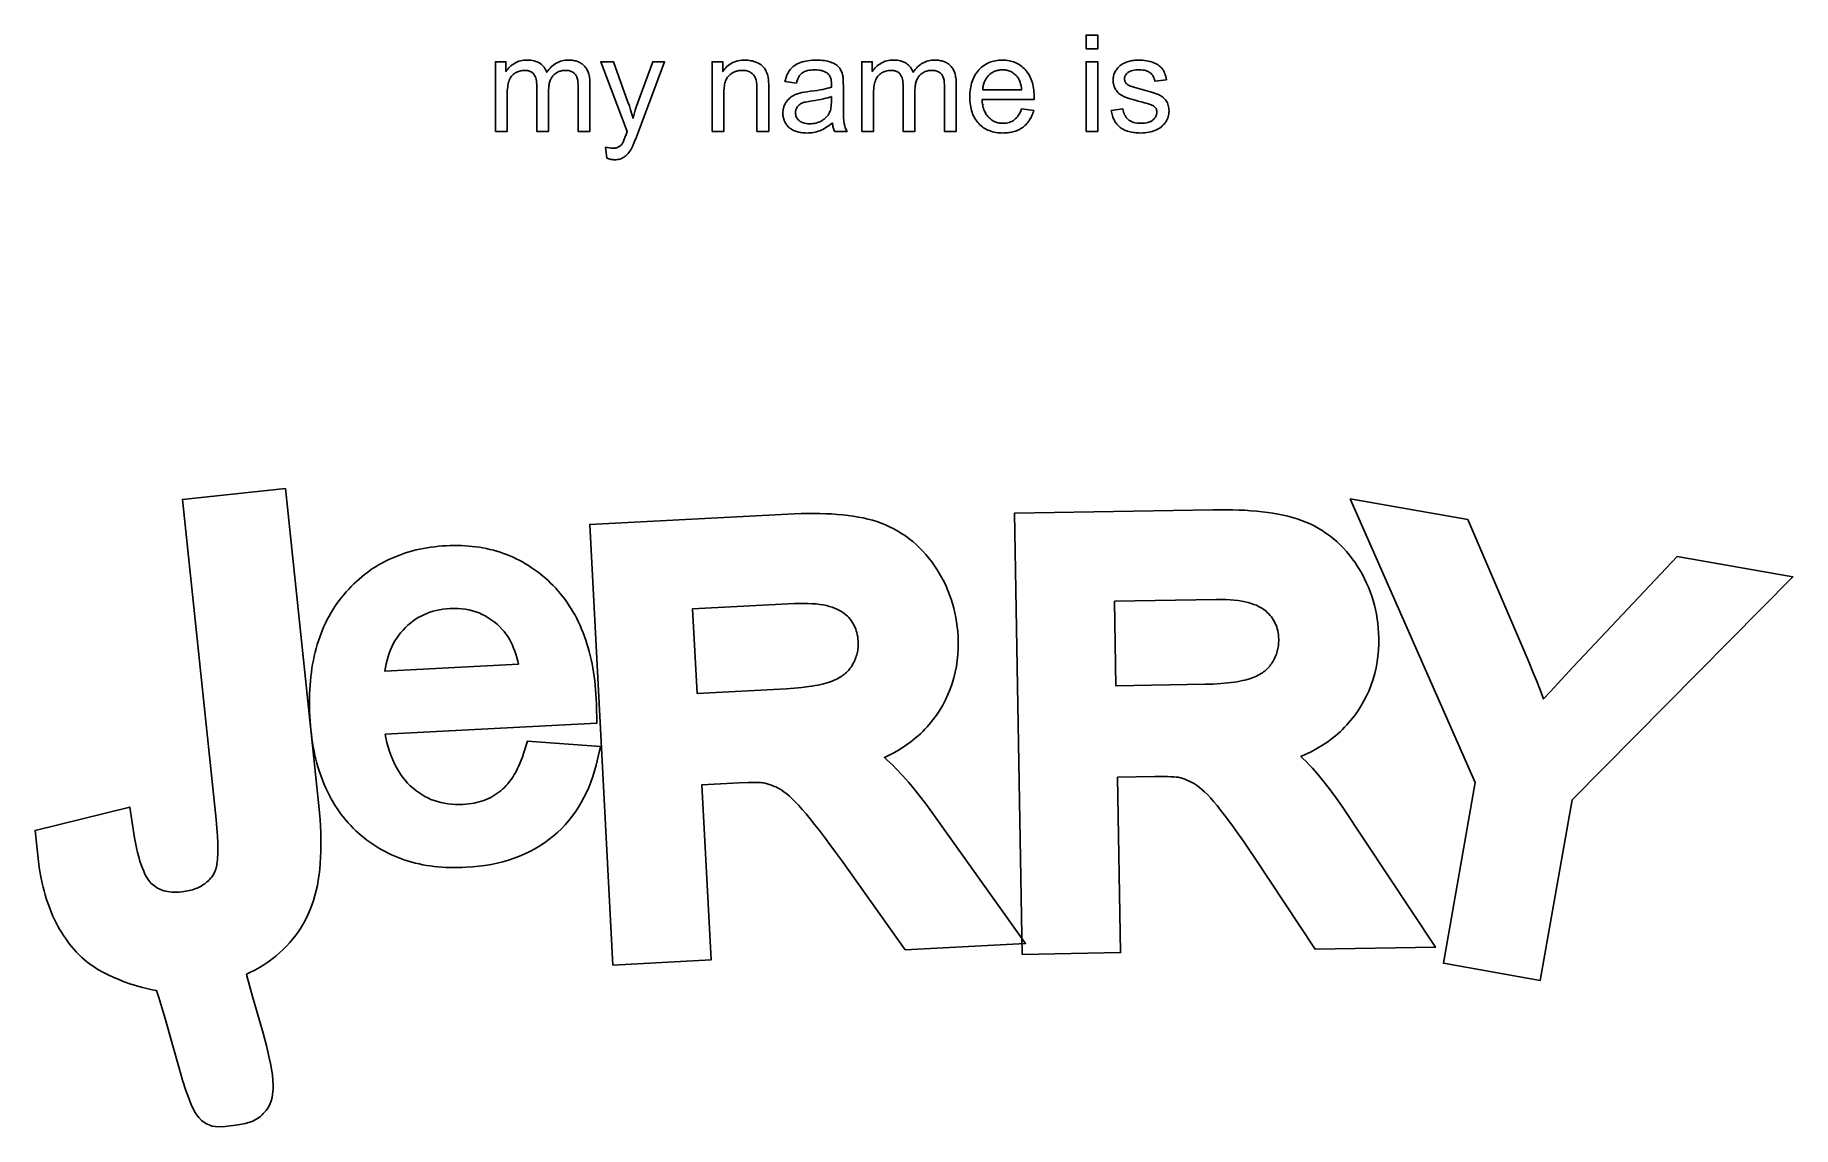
# Model space of a CAD drawing. Header units: millimetres. Extents: x 0.2 to 14.7, y -4 to 5.
import ezdxf

# ---------------------------------------------------------------- set-up
doc = ezdxf.new("R2010")
doc.units = ezdxf.units.MM
doc.header["$MEASUREMENT"] = 0

msp = doc.modelspace()

# ---------------------------------------------------------------- linework, layer by layer
at = {"flags": 128}
for points in [[(8.902373, 4.878659), (8.902373, 4.990899), (8.999973, 4.990899), (8.999973, 4.878659), (8.902373, 4.878659)], [(4.026685, 4.195997), (4.026685, 4.77184), (4.113983, 4.77184), (4.113983, 4.691049), (4.12104, 4.701364), (4.128657, 4.711162), (4.136833, 4.720443), (4.145567, 4.729208), (4.154862, 4.737456), (4.164715, 4.745187), (4.175127, 4.752401), (4.186099, 4.759098), (4.197545, 4.765135), (4.209381, 4.770366), (4.221606, 4.774793), (4.234221, 4.778415), (4.247226, 4.781232), (4.260621, 4.783244), (4.274405, 4.784451), (4.288579, 4.784854), (4.304215, 4.784439), (4.31913, 4.783193), (4.333326, 4.781117), (4.346801, 4.778211), (4.359556, 4.774475), (4.371591, 4.769909), (4.382905, 4.764512), (4.3935, 4.758285), (4.403357, 4.751312), (4.412461, 4.743679), (4.42081, 4.735384), (4.428406, 4.726429), (4.435247, 4.716813), (4.441334, 4.706536), (4.446668, 4.695598), (4.451247, 4.684), (4.459948, 4.696213), (4.468971, 4.707638), (4.478316, 4.718274), (4.487983, 4.728123), (4.497971, 4.737185), (4.508282, 4.745458), (4.518915, 4.752943), (4.529869, 4.75964), (4.541146, 4.76555), (4.552745, 4.770671), (4.564665, 4.775005), (4.576907, 4.77855), (4.589472, 4.781308), (4.602358, 4.783278), (4.615566, 4.78446), (4.629097, 4.784854), (4.639651, 4.784668), (4.649896, 4.784112), (4.659832, 4.783186), (4.669459, 4.781888), (4.678776, 4.78022), (4.687784, 4.778182), (4.696483, 4.775773), (4.704873, 4.772993), (4.712953, 4.769842), (4.720724, 4.766321), (4.728186, 4.762429), (4.735339, 4.758166), (4.742182, 4.753533), (4.748717, 4.748529), (4.754942, 4.743154), (4.760857, 4.737409), (4.766438, 4.731278), (4.771659, 4.724747), (4.77652, 4.717816), (4.781021, 4.710484), (4.785162, 4.702752), (4.788943, 4.69462), (4.792364, 4.686087), (4.795424, 4.677154), (4.798125, 4.667821), (4.800465, 4.658087), (4.802446, 4.647954), (4.804066, 4.637419), (4.805326, 4.626485), (4.806226, 4.61515), (4.806766, 4.603415), (4.806946, 4.591279), (4.806946, 4.195997), (4.709888, 4.195997), (4.709888, 4.558746), (4.70974, 4.572873), (4.709295, 4.585976), (4.708554, 4.598053), (4.707516, 4.609105), (4.706182, 4.619132), (4.704551, 4.628134), (4.702623, 4.63611), (4.700399, 4.643062), (4.697786, 4.649344), (4.694689, 4.655313), (4.691109, 4.660968), (4.687047, 4.66631), (4.682502, 4.671338), (4.677473, 4.676053), (4.671962, 4.680454), (4.665968, 4.684542), (4.659597, 4.688228), (4.652955, 4.691422), (4.646041, 4.694124), (4.638857, 4.696335), (4.631401, 4.698055), (4.623674, 4.699284), (4.615677, 4.700021), (4.607408, 4.700267), (4.599897, 4.700109), (4.592547, 4.699635), (4.585359, 4.698846), (4.578331, 4.697742), (4.571464, 4.696322), (4.564758, 4.694586), (4.558213, 4.692535), (4.55183, 4.690168), (4.545607, 4.687485), (4.539545, 4.684487), (4.533644, 4.681173), (4.527904, 4.677544), (4.522325, 4.673599), (4.516907, 4.669339), (4.51165, 4.664763), (4.506554, 4.659871), (4.501695, 4.654632), (4.49715, 4.649014), (4.492918, 4.643016), (4.488999, 4.63664), (4.485394, 4.629884), (4.482103, 4.62275), (4.479125, 4.615236), (4.47646, 4.607343), (4.474109, 4.599071), (4.472072, 4.590419), (4.470348, 4.581389), (4.468937, 4.57198), (4.46784, 4.562191), (4.467056, 4.552023), (4.466586, 4.541476), (4.466429, 4.53055), (4.466429, 4.195997), (4.368829, 4.195997), (4.368829, 4.570133), (4.368456, 4.585891), (4.367337, 4.600633), (4.365474, 4.614358), (4.362864, 4.627066), (4.359509, 4.638758), (4.355409, 4.649433), (4.350562, 4.659091), (4.344971, 4.667733), (4.34187, 4.671673), (4.338532, 4.675358), (4.334956, 4.678789), (4.331144, 4.681967), (4.327094, 4.684889), (4.322807, 4.687558), (4.318283, 4.689973), (4.313522, 4.692133), (4.308523, 4.69404), (4.303287, 4.695692), (4.297814, 4.69709), (4.292104, 4.698233), (4.279971, 4.699758), (4.26689, 4.700267), (4.256685, 4.699928), (4.246675, 4.698911), (4.23686, 4.697217), (4.22724, 4.694844), (4.217815, 4.691794), (4.208584, 4.688067), (4.199548, 4.683661), (4.190708, 4.678578), (4.182265, 4.672842), (4.174424, 4.666479), (4.167184, 4.65949), (4.160546, 4.651873), (4.15451, 4.64363), (4.149075, 4.634759), (4.144242, 4.625262), (4.14001, 4.615137), (4.136324, 4.604123), (4.13313, 4.591957), (4.130427, 4.578639), (4.128216, 4.564168), (4.126496, 4.548545), (4.125268, 4.53177), (4.124531, 4.513843), (4.124285, 4.494763), (4.124285, 4.195997), (4.026685, 4.195997)], [(4.947383, 3.974227), (4.936538, 4.065863), (4.952026, 4.062068), (4.966496, 4.059357), (4.97995, 4.05773), (4.992387, 4.057188), (5.000317, 4.057357), (5.007841, 4.057865), (5.014958, 4.058713), (5.021668, 4.059899), (5.027971, 4.061424), (5.033868, 4.063288), (5.039358, 4.065491), (5.044441, 4.068032), (5.049211, 4.070879), (5.053761, 4.073997), (5.05809, 4.077386), (5.062199, 4.081046), (5.066088, 4.084977), (5.069756, 4.089179), (5.073204, 4.093652), (5.076432, 4.098397), (5.078915, 4.102735), (5.081753, 4.108428), (5.088497, 4.123881), (5.096664, 4.144757), (5.106255, 4.171055), (5.11493, 4.194913), (4.896414, 4.77184), (5.001605, 4.77184), (5.121437, 4.438372), (5.13279, 4.406245), (5.143533, 4.373305), (5.153666, 4.339551), (5.163188, 4.304985), (5.172, 4.338399), (5.181624, 4.371407), (5.192062, 4.404008), (5.203313, 4.436203), (5.326398, 4.77184), (5.423999, 4.77184), (5.20494, 4.186237), (5.1883, 4.142486), (5.173626, 4.106123), (5.160918, 4.077148), (5.155301, 4.065431), (5.150175, 4.055561), (5.14355, 4.043899), (5.136687, 4.033042), (5.129587, 4.022989), (5.12225, 4.013742), (5.114676, 4.005299), (5.106865, 3.997662), (5.098816, 3.990829), (5.09053, 3.984801), (5.081922, 3.979527), (5.072908, 3.974956), (5.063487, 3.971088), (5.053659, 3.967924), (5.043424, 3.965463), (5.032783, 3.963705), (5.021735, 3.96265), (5.010281, 3.962298), (5.00313, 3.962485), (4.995776, 3.963044), (4.988219, 3.963976), (4.980458, 3.965281), (4.972495, 3.966958), (4.964327, 3.969008), (4.947383, 3.974227)], [(5.815485, 4.195997), (5.815485, 4.77184), (5.903326, 4.77184), (5.903326, 4.689964), (5.911476, 4.701455), (5.920067, 4.712204), (5.929098, 4.722212), (5.93857, 4.731478), (5.948483, 4.740004), (5.958836, 4.747788), (5.96963, 4.75483), (5.980864, 4.761131), (5.992539, 4.766691), (6.004654, 4.77151), (6.01721, 4.775587), (6.030206, 4.778923), (6.043643, 4.781518), (6.057521, 4.783371), (6.071839, 4.784483), (6.086598, 4.784854), (6.09948, 4.784561), (6.112099, 4.783685), (6.124456, 4.782223), (6.13655, 4.780177), (6.148382, 4.777546), (6.159951, 4.774331), (6.171257, 4.770531), (6.1823, 4.766147), (6.19287, 4.761288), (6.202752, 4.756065), (6.211949, 4.750478), (6.220459, 4.744526), (6.228284, 4.73821), (6.235421, 4.731529), (6.241873, 4.724485), (6.247639, 4.717076), (6.252857, 4.709307), (6.25767, 4.701182), (6.262075, 4.692701), (6.266074, 4.683864), (6.269666, 4.674672), (6.272852, 4.665124), (6.275631, 4.65522), (6.278003, 4.64496), (6.279274, 4.637546), (6.280375, 4.628862), (6.28207, 4.607682), (6.283086, 4.581418), (6.283425, 4.55007), (6.283425, 4.195997), (6.185825, 4.195997), (6.185825, 4.546275), (6.185647, 4.560716), (6.185113, 4.574216), (6.184224, 4.586776), (6.182978, 4.598396), (6.181377, 4.609075), (6.17942, 4.618814), (6.177107, 4.627613), (6.174438, 4.635471), (6.171316, 4.642672), (6.167643, 4.649501), (6.16342, 4.655957), (6.158646, 4.66204), (6.153321, 4.66775), (6.147445, 4.673088), (6.141019, 4.678052), (6.134042, 4.682644), (6.126633, 4.686775), (6.118911, 4.690354), (6.110875, 4.693383), (6.102526, 4.695861), (6.093863, 4.697788), (6.084886, 4.699165), (6.075596, 4.699991), (6.065993, 4.700267), (6.058265, 4.700112), (6.050671, 4.699648), (6.04321, 4.698875), (6.035883, 4.697793), (6.028689, 4.696401), (6.021628, 4.6947), (6.014701, 4.69269), (6.007907, 4.690371), (6.001247, 4.687743), (5.99472, 4.684805), (5.988327, 4.681558), (5.982067, 4.678002), (5.97594, 4.674136), (5.969947, 4.669961), (5.964088, 4.665477), (5.958361, 4.660684), (5.952879, 4.655459), (5.94775, 4.649679), (5.942975, 4.643344), (5.938553, 4.636454), (5.934486, 4.629009), (5.930771, 4.621009), (5.927411, 4.612454), (5.924405, 4.603344), (5.921752, 4.593679), (5.919453, 4.583459), (5.917507, 4.572685), (5.915915, 4.561355), (5.914677, 4.549471), (5.913793, 4.537031), (5.913262, 4.524037), (5.913086, 4.510488), (5.913086, 4.195997), (5.815485, 4.195997)], [(6.808841, 4.267029), (6.795349, 4.25593), (6.781984, 4.245679), (6.768746, 4.236274), (6.755636, 4.227717), (6.742652, 4.220008), (6.729795, 4.213145), (6.717066, 4.20713), (6.704463, 4.201962), (6.69181, 4.197514), (6.678928, 4.193659), (6.665817, 4.190397), (6.652477, 4.187728), (6.638909, 4.185653), (6.625112, 4.18417), (6.611086, 4.18328), (6.596831, 4.182984), (6.585142, 4.183165), (6.573795, 4.183708), (6.562792, 4.184614), (6.552132, 4.185881), (6.541815, 4.187511), (6.531841, 4.189503), (6.52221, 4.191858), (6.512922, 4.194574), (6.503978, 4.197653), (6.495376, 4.201093), (6.487118, 4.204896), (6.479203, 4.209062), (6.47163, 4.213589), (6.464401, 4.218478), (6.457516, 4.22373), (6.450973, 4.229344), (6.444801, 4.23524), (6.439027, 4.241337), (6.433651, 4.247635), (6.428674, 4.254134), (6.424095, 4.260835), (6.419914, 4.267736), (6.416131, 4.274839), (6.412746, 4.282143), (6.40976, 4.289649), (6.407171, 4.297355), (6.404981, 4.305263), (6.403189, 4.313372), (6.401796, 4.321682), (6.4008, 4.330194), (6.400203, 4.338906), (6.400004, 4.34782), (6.400305, 4.358279), (6.401207, 4.36851), (6.402711, 4.378511), (6.404816, 4.388284), (6.407523, 4.397828), (6.410831, 4.407143), (6.414741, 4.41623), (6.419253, 4.425087), (6.424251, 4.433615), (6.429623, 4.44171), (6.435367, 4.449373), (6.441484, 4.456604), (6.447974, 4.463403), (6.454836, 4.46977), (6.462072, 4.475705), (6.46968, 4.481208), (6.477597, 4.486333), (6.48576, 4.491137), (6.494169, 4.495619), (6.502823, 4.499779), (6.511723, 4.503617), (6.520869, 4.507133), (6.530261, 4.510327), (6.539898, 4.513199), (6.556097, 4.516961), (6.575956, 4.520655), (6.599475, 4.524281), (6.626654, 4.527839), (6.655231, 4.531448), (6.681859, 4.535227), (6.706539, 4.539175), (6.72927, 4.543292), (6.750052, 4.547579), (6.768886, 4.552036), (6.785771, 4.556662), (6.800708, 4.561457), (6.80125, 4.586942), (6.800818, 4.601302), (6.799522, 4.614561), (6.797362, 4.626719), (6.794337, 4.637775), (6.792501, 4.64289), (6.790448, 4.64773), (6.78818, 4.652295), (6.785695, 4.656584), (6.782995, 4.660597), (6.780078, 4.664336), (6.776945, 4.667799), (6.773597, 4.670986), (6.768778, 4.674992), (6.763676, 4.678739), (6.75829, 4.682227), (6.75262, 4.685457), (6.746666, 4.688429), (6.740428, 4.691142), (6.733906, 4.693597), (6.727101, 4.695793), (6.720012, 4.697731), (6.712639, 4.699411), (6.704982, 4.700832), (6.697041, 4.701995), (6.680309, 4.703545), (6.662441, 4.704062), (6.645788, 4.703685), (6.630263, 4.702554), (6.615864, 4.700669), (6.602593, 4.69803), (6.590448, 4.694637), (6.579429, 4.69049), (6.569538, 4.685588), (6.565015, 4.682855), (6.560773, 4.679933), (6.55674, 4.676772), (6.552839, 4.673321), (6.545439, 4.665547), (6.538572, 4.656613), (6.532239, 4.646519), (6.52644, 4.635263), (6.521174, 4.622847), (6.516442, 4.60927), (6.512244, 4.594533), (6.416813, 4.607546), (6.420329, 4.622495), (6.42437, 4.636708), (6.428937, 4.650183), (6.434028, 4.662921), (6.439645, 4.674922), (6.445788, 4.686186), (6.452456, 4.696713), (6.459649, 4.706502), (6.467519, 4.715652), (6.47622, 4.72426), (6.485752, 4.732326), (6.496113, 4.739849), (6.507305, 4.74683), (6.519327, 4.753269), (6.53218, 4.759166), (6.545862, 4.76452), (6.56024, 4.769286), (6.575176, 4.773416), (6.590672, 4.776911), (6.606727, 4.77977), (6.623341, 4.781994), (6.640514, 4.783583), (6.658247, 4.784536), (6.676539, 4.784854), (6.694542, 4.784583), (6.711682, 4.783769), (6.727957, 4.782414), (6.743368, 4.780516), (6.757915, 4.778076), (6.771597, 4.775094), (6.784416, 4.771569), (6.79637, 4.767503), (6.807511, 4.763025), (6.81789, 4.758268), (6.827506, 4.753231), (6.836359, 4.747915), (6.84445, 4.742319), (6.851779, 4.736443), (6.858345, 4.730288), (6.864148, 4.723853), (6.869367, 4.717063), (6.87418, 4.70984), (6.878585, 4.702186), (6.882584, 4.694099), (6.886176, 4.68558), (6.889362, 4.676629), (6.892141, 4.667246), (6.894513, 4.657431), (6.895657, 4.650568), (6.896648, 4.642452), (6.898173, 4.622457), (6.899088, 4.597447), (6.899393, 4.567421), (6.899393, 4.437287), (6.899783, 4.375491), (6.900952, 4.326199), (6.901829, 4.306243), (6.902901, 4.289413), (6.904167, 4.275709), (6.905629, 4.265131), (6.907378, 4.256163), (6.909509, 4.247288), (6.912021, 4.238507), (6.914914, 4.229819), (6.918189, 4.221223), (6.921845, 4.212722), (6.925882, 4.204313), (6.9303, 4.195997), (6.828362, 4.195997), (6.824735, 4.203749), (6.821448, 4.211823), (6.8185, 4.22022), (6.81589, 4.228937), (6.81362, 4.237977), (6.811688, 4.247339), (6.810095, 4.257023), (6.808841, 4.267029)], [(7.050674, 4.195997), (7.050674, 4.77184), (7.137972, 4.77184), (7.137972, 4.691049), (7.145029, 4.701364), (7.152646, 4.711162), (7.160822, 4.720443), (7.169557, 4.729208), (7.178851, 4.737456), (7.188704, 4.745187), (7.199116, 4.752401), (7.210088, 4.759098), (7.221534, 4.765135), (7.23337, 4.770366), (7.245595, 4.774793), (7.258211, 4.778415), (7.271215, 4.781232), (7.28461, 4.783244), (7.298394, 4.784451), (7.312569, 4.784854), (7.328204, 4.784439), (7.34312, 4.783193), (7.357315, 4.781117), (7.37079, 4.778211), (7.383545, 4.774475), (7.39558, 4.769909), (7.406895, 4.764512), (7.417489, 4.758285), (7.427347, 4.751312), (7.43645, 4.743679), (7.444799, 4.735384), (7.452395, 4.726429), (7.459236, 4.716813), (7.465324, 4.706536), (7.470657, 4.695598), (7.475236, 4.684), (7.483937, 4.696213), (7.49296, 4.707638), (7.502305, 4.718274), (7.511972, 4.728123), (7.521961, 4.737185), (7.532271, 4.745458), (7.542904, 4.752943), (7.553859, 4.75964), (7.565135, 4.76555), (7.576734, 4.770671), (7.588654, 4.775005), (7.600897, 4.77855), (7.613461, 4.781308), (7.626347, 4.783278), (7.639556, 4.78446), (7.653086, 4.784854), (7.66364, 4.784668), (7.673885, 4.784112), (7.683821, 4.783186), (7.693448, 4.781888), (7.702765, 4.78022), (7.711773, 4.778182), (7.720472, 4.775773), (7.728862, 4.772993), (7.736942, 4.769842), (7.744713, 4.766321), (7.752175, 4.762429), (7.759328, 4.758166), (7.766172, 4.753533), (7.772706, 4.748529), (7.778931, 4.743154), (7.784847, 4.737409), (7.790428, 4.731278), (7.795649, 4.724747), (7.80051, 4.717816), (7.805011, 4.710484), (7.809151, 4.702752), (7.812932, 4.69462), (7.816353, 4.686087), (7.819413, 4.677154), (7.822114, 4.667821), (7.824454, 4.658087), (7.826435, 4.647954), (7.828055, 4.637419), (7.829315, 4.626485), (7.830216, 4.61515), (7.830756, 4.603415), (7.830936, 4.591279), (7.830936, 4.195997), (7.733877, 4.195997), (7.733877, 4.558746), (7.733729, 4.572873), (7.733284, 4.585976), (7.732543, 4.598053), (7.731505, 4.609105), (7.730171, 4.619132), (7.72854, 4.628134), (7.726612, 4.63611), (7.724389, 4.643062), (7.721775, 4.649344), (7.718678, 4.655313), (7.715099, 4.660968), (7.711036, 4.66631), (7.706491, 4.671338), (7.701463, 4.676053), (7.695951, 4.680454), (7.689957, 4.684542), (7.683586, 4.688228), (7.676944, 4.691422), (7.67003, 4.694124), (7.662846, 4.696335), (7.65539, 4.698055), (7.647664, 4.699284), (7.639666, 4.700021), (7.631397, 4.700267), (7.623886, 4.700109), (7.616537, 4.699635), (7.609348, 4.698846), (7.60232, 4.697742), (7.595453, 4.696322), (7.588748, 4.694586), (7.582203, 4.692535), (7.575819, 4.690168), (7.569596, 4.687485), (7.563534, 4.684487), (7.557633, 4.681173), (7.551893, 4.677544), (7.546314, 4.673599), (7.540896, 4.669339), (7.535639, 4.664763), (7.530543, 4.659871), (7.525684, 4.654632), (7.521139, 4.649014), (7.516907, 4.643016), (7.512989, 4.63664), (7.509384, 4.629884), (7.506092, 4.62275), (7.503114, 4.615236), (7.50045, 4.607343), (7.498099, 4.599071), (7.496061, 4.590419), (7.494337, 4.581389), (7.492926, 4.57198), (7.491829, 4.562191), (7.491045, 4.552023), (7.490575, 4.541476), (7.490418, 4.53055), (7.490418, 4.195997), (7.392818, 4.195997), (7.392818, 4.570133), (7.392445, 4.585891), (7.391327, 4.600633), (7.389463, 4.614358), (7.386853, 4.627066), (7.383498, 4.638758), (7.379398, 4.649433), (7.374552, 4.659091), (7.36896, 4.667733), (7.365859, 4.671673), (7.362521, 4.675358), (7.358946, 4.678789), (7.355133, 4.681967), (7.351083, 4.684889), (7.346797, 4.687558), (7.342272, 4.689973), (7.337511, 4.692133), (7.332512, 4.69404), (7.327276, 4.695692), (7.321803, 4.69709), (7.316093, 4.698233), (7.303961, 4.699758), (7.29088, 4.700267), (7.280675, 4.699928), (7.270665, 4.698911), (7.26085, 4.697217), (7.251229, 4.694844), (7.241804, 4.691794), (7.232573, 4.688067), (7.223538, 4.683661), (7.214697, 4.678578), (7.206254, 4.672842), (7.198413, 4.666479), (7.191174, 4.65949), (7.184536, 4.651873), (7.178499, 4.64363), (7.173064, 4.634759), (7.168231, 4.625262), (7.163999, 4.615137), (7.160313, 4.604123), (7.157119, 4.591957), (7.154417, 4.578639), (7.152205, 4.564168), (7.150486, 4.548545), (7.149257, 4.53177), (7.14852, 4.513843), (7.148274, 4.494763), (7.148274, 4.195997), (7.050674, 4.195997)], [(8.369907, 4.381438), (8.470761, 4.368967), (8.46762, 4.358074), (8.464161, 4.34749), (8.460385, 4.337215), (8.456291, 4.32725), (8.451879, 4.317593), (8.447149, 4.308246), (8.442102, 4.299209), (8.436737, 4.29048), (8.431054, 4.282061), (8.425053, 4.273951), (8.418735, 4.26615), (8.412099, 4.258658), (8.405146, 4.251476), (8.397874, 4.244603), (8.390285, 4.238039), (8.382379, 4.231784), (8.374173, 4.225875), (8.365688, 4.220347), (8.356924, 4.2152), (8.34788, 4.210434), (8.338556, 4.20605), (8.328953, 4.202047), (8.31907, 4.198425), (8.308907, 4.195184), (8.298465, 4.192325), (8.287743, 4.189846), (8.276742, 4.18775), (8.265461, 4.186034), (8.253901, 4.1847), (8.242061, 4.183746), (8.229941, 4.183175), (8.217542, 4.182984), (8.201954, 4.183288), (8.186775, 4.1842), (8.172005, 4.185719), (8.157643, 4.187847), (8.143691, 4.190582), (8.130147, 4.193926), (8.117011, 4.197877), (8.104285, 4.202436), (8.091967, 4.207603), (8.080059, 4.213378), (8.068558, 4.219761), (8.057467, 4.226752), (8.046785, 4.23435), (8.036511, 4.242557), (8.026646, 4.251371), (8.01719, 4.260793), (8.008227, 4.270764), (7.999843, 4.281224), (7.992037, 4.292173), (7.984809, 4.303612), (7.978159, 4.31554), (7.972088, 4.327957), (7.966595, 4.340864), (7.96168, 4.354259), (7.957343, 4.368144), (7.953585, 4.382518), (7.950404, 4.397382), (7.947802, 4.412735), (7.945778, 4.428577), (7.944333, 4.444908), (7.943465, 4.461729), (7.943176, 4.479039), (7.943469, 4.496949), (7.944346, 4.514351), (7.945807, 4.531245), (7.947853, 4.54763), (7.950484, 4.563507), (7.953699, 4.578876), (7.957499, 4.593736), (7.961883, 4.608088), (7.966852, 4.621932), (7.972406, 4.635267), (7.978544, 4.648094), (7.985267, 4.660413), (7.992574, 4.672223), (8.000466, 4.683525), (8.008942, 4.694319), (8.018003, 4.704604), (8.02753, 4.714322), (8.037405, 4.723413), (8.047627, 4.731877), (8.058196, 4.739714), (8.069112, 4.746923), (8.080376, 4.753506), (8.091987, 4.759462), (8.103946, 4.764791), (8.116252, 4.769494), (8.128905, 4.773569), (8.141906, 4.777017), (8.155254, 4.779838), (8.16895, 4.782032), (8.182992, 4.7836), (8.197382, 4.78454), (8.21212, 4.784854), (8.226392, 4.784547), (8.240333, 4.783625), (8.253943, 4.78209), (8.267224, 4.77994), (8.280173, 4.777176), (8.292793, 4.773797), (8.305082, 4.769805), (8.317041, 4.765198), (8.328669, 4.759977), (8.339966, 4.754142), (8.350934, 4.747692), (8.361571, 4.740629), (8.371877, 4.732951), (8.381853, 4.724658), (8.391499, 4.715752), (8.400814, 4.706231), (8.409678, 4.696153), (8.417971, 4.685576), (8.425691, 4.674498), (8.432839, 4.662921), (8.439416, 4.650844), (8.445421, 4.638267), (8.450854, 4.62519), (8.455715, 4.611613), (8.460004, 4.597536), (8.463721, 4.58296), (8.466866, 4.567883), (8.46944, 4.552307), (8.471441, 4.536231), (8.472871, 4.519655), (8.473729, 4.502579), (8.474015, 4.485003), (8.473472, 4.458976), (8.04403, 4.458976), (8.044875, 4.447289), (8.046055, 4.435949), (8.047569, 4.424956), (8.049419, 4.414311), (8.051602, 4.404013), (8.054121, 4.394062), (8.056974, 4.384459), (8.060161, 4.375203), (8.063684, 4.366294), (8.067541, 4.357733), (8.071732, 4.349519), (8.076259, 4.341653), (8.08112, 4.334133), (8.086315, 4.326962), (8.091846, 4.320137), (8.09771, 4.31366), (8.103836, 4.307554), (8.110148, 4.301841), (8.116646, 4.296523), (8.123331, 4.291598), (8.130202, 4.287068), (8.137259, 4.282931), (8.144503, 4.279189), (8.151933, 4.27584), (8.15955, 4.272885), (8.167353, 4.270325), (8.175342, 4.268158), (8.183518, 4.266385), (8.19188, 4.265006), (8.200428, 4.264021), (8.209163, 4.26343), (8.218084, 4.263233), (8.231259, 4.263674), (8.243942, 4.264995), (8.256133, 4.267198), (8.267834, 4.270282), (8.279042, 4.274247), (8.28976, 4.279093), (8.299986, 4.284821), (8.30972, 4.291429), (8.318964, 4.299003), (8.327716, 4.307628), (8.335976, 4.317303), (8.343745, 4.328029), (8.351023, 4.339806), (8.357809, 4.352633), (8.364104, 4.36651), (8.369907, 4.381438)], [(8.049452, 4.539226), (8.370992, 4.539226), (8.368992, 4.556823), (8.366247, 4.573284), (8.362757, 4.588611), (8.358521, 4.602802), (8.353539, 4.615857), (8.347812, 4.627778), (8.344669, 4.633312), (8.341339, 4.638563), (8.337823, 4.64353), (8.334121, 4.648213), (8.328184, 4.655042), (8.322031, 4.66143), (8.315662, 4.667377), (8.309077, 4.672884), (8.302275, 4.677951), (8.295258, 4.682577), (8.288025, 4.686762), (8.280576, 4.690507), (8.272911, 4.693811), (8.265029, 4.696674), (8.256932, 4.699097), (8.248619, 4.70108), (8.240089, 4.702622), (8.231344, 4.703723), (8.222382, 4.704384), (8.213204, 4.704604), (8.204884, 4.704429), (8.19673, 4.703901), (8.188744, 4.703022), (8.180925, 4.701792), (8.173274, 4.700209), (8.165789, 4.698276), (8.158473, 4.69599), (8.151323, 4.693353), (8.144341, 4.690365), (8.137526, 4.687024), (8.130878, 4.683333), (8.124398, 4.679289), (8.118085, 4.674894), (8.11194, 4.670148), (8.105961, 4.66505), (8.10015, 4.6596), (8.094583, 4.653856), (8.089336, 4.647874), (8.084408, 4.641655), (8.0798, 4.6352), (8.075512, 4.628507), (8.071544, 4.621576), (8.067896, 4.614409), (8.064567, 4.607004), (8.061558, 4.599362), (8.058869, 4.591483), (8.0565, 4.583366), (8.054451, 4.575013), (8.052722, 4.566422), (8.051312, 4.557594), (8.050222, 4.548528), (8.049452, 4.539226)], [(8.902373, 4.195997), (8.902373, 4.77184), (8.999973, 4.77184), (8.999973, 4.195997), (8.902373, 4.195997)], [(9.109502, 4.367883), (9.206019, 4.383065), (9.208505, 4.368984), (9.211898, 4.35575), (9.216198, 4.343364), (9.221404, 4.331825), (9.224347, 4.326373), (9.227517, 4.321133), (9.230913, 4.316104), (9.234536, 4.311288), (9.238386, 4.306683), (9.242462, 4.30229), (9.246765, 4.298109), (9.251294, 4.29414), (9.256053, 4.290397), (9.261042, 4.286896), (9.266262, 4.283637), (9.271713, 4.280618), (9.277394, 4.277842), (9.283307, 4.275306), (9.28945, 4.273012), (9.295825, 4.27096), (9.309266, 4.267579), (9.323631, 4.265165), (9.338919, 4.263716), (9.35513, 4.263233), (9.371397, 4.263661), (9.38658, 4.264945), (9.400677, 4.267084), (9.413691, 4.270079), (9.42562, 4.273929), (9.431178, 4.276176), (9.436464, 4.278636), (9.44148, 4.28131), (9.446224, 4.284198), (9.450698, 4.2873), (9.4549, 4.290616), (9.462525, 4.297609), (9.469133, 4.3049), (9.474725, 4.312487), (9.4793, 4.32037), (9.482858, 4.32855), (9.4854, 4.337027), (9.486925, 4.3458), (9.487433, 4.354869), (9.486984, 4.362918), (9.485637, 4.370526), (9.483392, 4.377694), (9.480249, 4.384421), (9.476208, 4.390707), (9.471268, 4.396553), (9.465431, 4.401958), (9.458695, 4.406923), (9.452748, 4.410286), (9.444936, 4.41387), (9.435261, 4.417674), (9.423722, 4.421698), (9.410319, 4.425943), (9.395052, 4.430408), (9.358926, 4.439999), (9.333115, 4.446662), (9.309363, 4.453097), (9.28767, 4.459303), (9.268036, 4.46528), (9.25046, 4.471028), (9.234943, 4.476548), (9.221485, 4.481839), (9.210085, 4.486901), (9.200029, 4.492086), (9.190599, 4.497746), (9.181796, 4.503879), (9.173621, 4.510488), (9.166072, 4.517571), (9.15915, 4.525128), (9.152855, 4.53316), (9.147187, 4.541666), (9.142167, 4.550524), (9.137817, 4.55961), (9.134136, 4.568925), (9.131124, 4.578469), (9.128781, 4.588242), (9.127108, 4.598244), (9.126104, 4.608474), (9.125769, 4.618933), (9.126045, 4.628468), (9.126871, 4.637826), (9.128247, 4.647006), (9.130175, 4.656008), (9.132653, 4.664831), (9.135682, 4.673477), (9.139261, 4.681945), (9.143392, 4.690235), (9.147996, 4.698263), (9.152999, 4.705943), (9.1584, 4.713276), (9.164199, 4.720261), (9.170397, 4.726899), (9.176993, 4.73319), (9.183986, 4.739133), (9.191378, 4.744729), (9.19733, 4.748851), (9.203799, 4.752812), (9.210784, 4.756611), (9.218286, 4.76025), (9.226305, 4.763728), (9.234841, 4.767045), (9.243894, 4.770201), (9.253463, 4.773196), (9.26338, 4.775928), (9.273475, 4.778296), (9.283747, 4.7803), (9.294198, 4.781939), (9.304826, 4.783214), (9.315633, 4.784125), (9.326617, 4.784672), (9.337779, 4.784854), (9.354465, 4.784549), (9.370635, 4.783634), (9.386287, 4.782109), (9.401423, 4.779974), (9.416042, 4.777229), (9.430144, 4.773874), (9.443729, 4.769909), (9.456798, 4.765334), (9.469188, 4.760238), (9.48074, 4.754709), (9.491453, 4.748749), (9.501328, 4.742357), (9.510364, 4.735532), (9.51856, 4.728276), (9.525919, 4.720587), (9.532438, 4.712467), (9.538301, 4.703778), (9.543689, 4.694387), (9.548603, 4.684292), (9.553043, 4.673494), (9.557008, 4.661993), (9.560498, 4.649789), (9.563514, 4.636881), (9.566056, 4.623271), (9.470624, 4.610257), (9.468612, 4.621068), (9.465829, 4.631268), (9.462275, 4.640859), (9.45795, 4.64984), (9.452854, 4.65821), (9.446987, 4.665971), (9.440349, 4.673121), (9.43294, 4.679662), (9.424743, 4.685508), (9.415741, 4.690574), (9.405934, 4.694861), (9.395323, 4.698369), (9.383907, 4.701097), (9.371685, 4.703046), (9.358659, 4.704215), (9.344828, 4.704604), (9.328621, 4.704257), (9.313616, 4.703215), (9.299815, 4.701478), (9.287217, 4.699047), (9.275822, 4.69592), (9.265629, 4.692099), (9.25664, 4.687584), (9.252597, 4.685065), (9.248854, 4.682373), (9.242119, 4.676697), (9.236281, 4.670783), (9.231342, 4.664632), (9.227301, 4.658244), (9.224158, 4.651619), (9.221913, 4.644756), (9.220565, 4.637657), (9.220116, 4.63032), (9.220303, 4.625634), (9.220862, 4.621068), (9.221794, 4.61662), (9.223099, 4.612291), (9.224776, 4.60808), (9.226826, 4.603988), (9.22925, 4.600014), (9.232045, 4.596159), (9.235239, 4.592313), (9.238857, 4.588636), (9.242898, 4.585129), (9.247363, 4.58179), (9.252252, 4.578622), (9.257564, 4.575623), (9.2633, 4.572793), (9.269459, 4.570133), (9.280337, 4.56654), (9.298332, 4.561186), (9.355673, 4.54519), (9.403541, 4.53199), (9.443581, 4.520045), (9.460665, 4.514542), (9.475792, 4.509353), (9.488963, 4.504477), (9.500176, 4.499914), (9.510135, 4.495259), (9.519543, 4.490104), (9.528401, 4.484448), (9.536708, 4.478293), (9.544464, 4.471638), (9.55167, 4.464483), (9.558325, 4.456829), (9.564429, 4.448674), (9.569894, 4.440016), (9.57463, 4.430849), (9.578637, 4.421173), (9.581916, 4.41099), (9.584466, 4.400298), (9.586288, 4.389097), (9.587381, 4.377389), (9.587745, 4.365172), (9.5873, 4.35306), (9.585966, 4.341127), (9.583742, 4.329372), (9.580628, 4.317795), (9.576625, 4.306395), (9.571732, 4.295174), (9.56595, 4.28413), (9.559278, 4.273264), (9.551768, 4.262793), (9.543469, 4.252931), (9.534382, 4.243679), (9.524508, 4.235038), (9.513846, 4.227006), (9.502395, 4.219584), (9.490157, 4.212772), (9.477131, 4.206571), (9.463491, 4.201043), (9.44941, 4.196251), (9.434888, 4.192197), (9.419926, 4.188881), (9.404524, 4.186301), (9.388681, 4.184458), (9.372397, 4.183352), (9.355673, 4.182984), (9.341851, 4.183166), (9.328447, 4.183713), (9.31546, 4.184623), (9.30289, 4.185898), (9.290738, 4.187538), (9.279003, 4.189541), (9.267685, 4.191909), (9.256784, 4.194642), (9.246301, 4.197738), (9.236235, 4.201199), (9.226586, 4.205025), (9.217354, 4.209214), (9.20854, 4.213768), (9.200143, 4.218686), (9.192163, 4.223968), (9.184601, 4.229615), (9.177413, 4.23562), (9.170558, 4.241976), (9.164035, 4.248684), (9.157845, 4.255744), (9.151988, 4.263155), (9.146463, 4.270918), (9.14127, 4.279032), (9.13641, 4.287498), (9.131883, 4.296315), (9.127688, 4.305484), (9.123826, 4.315005), (9.120296, 4.324877), (9.117099, 4.335101), (9.114234, 4.345677), (9.111702, 4.356604), (9.109502, 4.367883)], [(6.800708, 4.485003), (6.786593, 4.479683), (6.770818, 4.474565), (6.753382, 4.469652), (6.734286, 4.464941), (6.713528, 4.460434), (6.691111, 4.45613), (6.667033, 4.452029), (6.641294, 4.448132), (6.613403, 4.443659), (6.589918, 4.438914), (6.579828, 4.43644), (6.570839, 4.433899), (6.562951, 4.431289), (6.556165, 4.428612), (6.550107, 4.425744), (6.544405, 4.422563), (6.539059, 4.419068), (6.534069, 4.41526), (6.529435, 4.411138), (6.525156, 4.406703), (6.521233, 4.401954), (6.517667, 4.396892), (6.514489, 4.391601), (6.511736, 4.386166), (6.509406, 4.380587), (6.5075, 4.374864), (6.506017, 4.368997), (6.504958, 4.362986), (6.504323, 4.356831), (6.504111, 4.350531), (6.504573, 4.340975), (6.505958, 4.331825), (6.508267, 4.323081), (6.511499, 4.314745), (6.515654, 4.306815), (6.520734, 4.299291), (6.526736, 4.292174), (6.533662, 4.285464), (6.541478, 4.279364), (6.550149, 4.274078), (6.559676, 4.269604), (6.570059, 4.265944), (6.581298, 4.263098), (6.593392, 4.261064), (6.606342, 4.259844), (6.620147, 4.259438), (6.63405, 4.259823), (6.647563, 4.26098), (6.660687, 4.262907), (6.673421, 4.265605), (6.685765, 4.269075), (6.697719, 4.273315), (6.709284, 4.278327), (6.720459, 4.284109), (6.731075, 4.290561), (6.740962, 4.29758), (6.75012, 4.305167), (6.75855, 4.313321), (6.766251, 4.322043), (6.773224, 4.331333), (6.779468, 4.341191), (6.784984, 4.351616), (6.788669, 4.360376), (6.791863, 4.370119), (6.794566, 4.380845), (6.796777, 4.392554), (6.798497, 4.405245), (6.799725, 4.41892), (6.800462, 4.433577), (6.800708, 4.449216), (6.800708, 4.485003)], [(1.563101, -3.924785), (1.579023, -3.945157), (1.601497, -3.968259), (1.635841, -3.993959), (1.689248, -4.017252), (1.739568, -4.021573), (1.797131, -4.017491), (1.837465, -4.013956), (1.884596, -4.008516), (1.93358, -4.000646), (1.961789, -3.994573), (1.990527, -3.986746), (2.023327, -3.974916), (2.058703, -3.956677), (2.087147, -3.935734), (2.100882, -3.921804), (2.110655, -3.911105), (2.133233, -3.886079), (2.147072, -3.867698), (2.163932, -3.836356), (2.175319, -3.806851), (2.182818, -3.779368), (2.187594, -3.753621), (2.190432, -3.729188), (2.191837, -3.705665), (2.192157, -3.681083), (2.190284, -3.637881), (2.185701, -3.592516), (2.179024, -3.546376), (2.170583, -3.499123), (2.160625, -3.450672), (2.149366, -3.401086), (2.13701, -3.350523), (2.123752, -3.299207), (2.109713, -3.247116), (2.080565, -3.143594), (2.022423, -2.94427), (1.996796, -2.854665), (1.975585, -2.7757), (1.972238, -2.762058), (2.000289, -2.747963), (2.040109, -2.726787), (2.078661, -2.705039), (2.115364, -2.682881), (2.149059, -2.660716), (2.182568, -2.636483), (2.214476, -2.611454), (2.245227, -2.585287), (2.274784, -2.557993), (2.30311, -2.529583), (2.33017, -2.500079), (2.355929, -2.469503), (2.380357, -2.437887), (2.403425, -2.405261), (2.425112, -2.371664), (2.445398, -2.337134), (2.46427, -2.30171), (2.481723, -2.265433), (2.497753, -2.22834), (2.512364, -2.190469), (2.525619, -2.151689), (2.537557, -2.111628), (2.54813, -2.070275), (2.557332, -2.027835), (2.565217, -1.984297), (2.571831, -1.939648), (2.577212, -1.89387), (2.581398, -1.846944), (2.584416, -1.79885), (2.586293, -1.749568), (2.58705, -1.699077), (2.586706, -1.64736), (2.585277, -1.594397), (2.582776, -1.540171), (2.579214, -1.484665), (2.574601, -1.427866), (2.569012, -1.370464), (2.293834, 1.247684), (1.443799, 1.158341), (1.721609, -1.484846), (1.728326, -1.55575), (1.732938, -1.62006), (1.735573, -1.678527), (1.736299, -1.730948), (1.735203, -1.778188), (1.734108, -1.797797), (1.732587, -1.816669), (1.730741, -1.833757), (1.728629, -1.848988), (1.726326, -1.862279), (1.723898, -1.873701), (1.721248, -1.884072), (1.718259, -1.894045), (1.714956, -1.903595), (1.711341, -1.912763), (1.707412, -1.921595), (1.703159, -1.930136), (1.698566, -1.93843), (1.693611, -1.94652), (1.688269, -1.954444), (1.682507, -1.962239), (1.676291, -1.969933), (1.669583, -1.977551), (1.662344, -1.985111), (1.654538, -1.992624), (1.646124, -2.000098), (1.63712, -2.007491), (1.62773, -2.014613), (1.618086, -2.021354), (1.60813, -2.027754), (1.597832, -2.033825), (1.587161, -2.039577), (1.576086, -2.045018), (1.564577, -2.050148), (1.552606, -2.054966), (1.540144, -2.059468), (1.527168, -2.063647), (1.513654, -2.067491), (1.499583, -2.070989), (1.484937, -2.074127), (1.469703, -2.076891), (1.453869, -2.079266), (1.437956, -2.081171), (1.415391, -2.083091), (1.394409, -2.084007), (1.374542, -2.084009), (1.35577, -2.083154), (1.338058, -2.081497), (1.321361, -2.07909), (1.305616, -2.075982), (1.290749, -2.072211), (1.276671, -2.067802), (1.263285, -2.062767), (1.250486, -2.057097), (1.23817, -2.050767), (1.226236, -2.043732), (1.214594, -2.035929), (1.203166, -2.027284), (1.192775, -2.018464), (1.183821, -2.009764), (1.174964, -1.99977), (1.165427, -1.98739), (1.155368, -1.972472), (1.144952, -1.954926), (1.134338, -1.934702), (1.123673, -1.911789), (1.113084, -1.886193), (1.102681, -1.85794), (1.092556, -1.82706), (1.082786, -1.79359), (1.073435, -1.757568), (1.064555, -1.719031), (1.056189, -1.678013), (1.048372, -1.634548), (1.008565, -1.382233), (0.227557, -1.574197), (0.251327, -1.807338), (0.260645, -1.876793), (0.272045, -1.94435), (0.285385, -2.009103), (0.293167, -2.042092), (0.301296, -2.073742), (0.309982, -2.104918), (0.319233, -2.135618), (0.329056, -2.16584), (0.339459, -2.195581), (0.350448, -2.224836), (0.36203, -2.2536), (0.374213, -2.281869), (0.387004, -2.309634), (0.400409, -2.336888), (0.414433, -2.363623), (0.429081, -2.389828), (0.444359, -2.415492), (0.460269, -2.440604), (0.476813, -2.46515), (0.493993, -2.489118), (0.511808, -2.512493), (0.530256, -2.53526), (0.549333, -2.557404), (0.569035, -2.57891), (0.589354, -2.599764), (0.610283, -2.61995), (0.631995, -2.639621), (0.649687, -2.65459), (0.669201, -2.669979), (0.706009, -2.696319), (0.745702, -2.721558), (0.786833, -2.745023), (0.829261, -2.766886), (0.87283, -2.78725), (0.917372, -2.806172), (0.962708, -2.823674), (1.008651, -2.839755), (1.055011, -2.854394), (1.101599, -2.867556), (1.148232, -2.879194), (1.194739, -2.88925), (1.229044, -2.895483), (1.237627, -2.920209), (1.248873, -2.954628), (1.273866, -3.036318), (1.300493, -3.128443), (1.35732, -3.332488), (1.415289, -3.53807), (1.444184, -3.634838), (1.472308, -3.722393), (1.486662, -3.763624), (1.500942, -3.801778), (1.515715, -3.837723), (1.531793, -3.872266), (1.549585, -3.90442), (1.563101, -3.924785)], [(13.783577, 0.686977), (12.923701, -0.222883), (12.796192, -0.360532), (12.735447, -0.427328), (12.679735, -0.48941), (12.650576, -0.414353), (12.620048, -0.337611), (12.588761, -0.260755), (12.556635, -0.183592), (12.053265, 0.992077), (11.084037, 1.162978), (12.115841, -1.179951), (11.852894, -2.671198), (12.652784, -2.812241), (12.915439, -1.322653), (14.737393, 0.518793), (13.783577, 0.686977)], [(4.995867, -2.686193), (5.806984, -2.643684), (5.731177, -1.197201), (6.039892, -1.181022), (6.114073, -1.178067), (6.14456, -1.177548), (6.172188, -1.177594), (6.196091, -1.178171), (6.215984, -1.179199), (6.23144, -1.18053), (6.239702, -1.181608), (6.253357, -1.184519), (6.270441, -1.18897), (6.287756, -1.194303), (6.305333, -1.200554), (6.323195, -1.20776), (6.341359, -1.215959), (6.359835, -1.225187), (6.377313, -1.234761), (6.393658, -1.244858), (6.41134, -1.257313), (6.43146, -1.273106), (6.453719, -1.29225), (6.47788, -1.314729), (6.50376, -1.340511), (6.531213, -1.369557), (6.560232, -1.401949), (6.59154, -1.438486), (6.625658, -1.479724), (6.662401, -1.525482), (6.7017, -1.575698), (6.743502, -1.630324), (6.787769, -1.689325), (6.834472, -1.75267), (6.883458, -1.820156), (7.410148, -2.559666), (8.403616, -2.507601), (7.587255, -1.366585), (7.538681, -1.301549), (7.489054, -1.23873), (7.438655, -1.178541), (7.387463, -1.120993), (7.336003, -1.066681), (7.309143, -1.039692), (7.282615, -1.01392), (7.255871, -0.988822), (7.238241, -0.972852), (7.271927, -0.95689), (7.320598, -0.931248), (7.367464, -0.903822), (7.412475, -0.874576), (7.455569, -0.843483), (7.495687, -0.811318), (7.516403, -0.793326), (7.535658, -0.775679), (7.554373, -0.757567), (7.572539, -0.738993), (7.590143, -0.719962), (7.607719, -0.699856), (7.638334, -0.662096), (7.667463, -0.622528), (7.694544, -0.581801), (7.719526, -0.53995), (7.742359, -0.497021), (7.763, -0.453068), (7.781415, -0.408153), (7.797577, -0.362341), (7.811472, -0.315702), (7.823094, -0.268303), (7.83245, -0.22021), (7.839555, -0.171484), (7.84443, -0.122178), (7.847105, -0.072341), (7.847613, -0.022011), (7.846004, 0.028384), (7.843279, 0.068278), (7.839339, 0.107404), (7.834143, 0.146198), (7.827683, 0.184639), (7.819953, 0.222707), (7.810948, 0.26038), (7.800669, 0.297635), (7.789114, 0.334448), (7.776288, 0.370794), (7.762197, 0.40665), (7.746849, 0.441992), (7.730256, 0.476797), (7.71243, 0.511046), (7.693388, 0.544719), (7.673145, 0.5778), (7.651659, 0.610364), (7.628998, 0.642241), (7.60531, 0.673105), (7.58063, 0.702869), (7.554957, 0.7315), (7.528292, 0.758964), (7.500645, 0.785224), (7.472028, 0.810243), (7.442463, 0.833987), (7.411972, 0.856419), (7.380587, 0.877509), (7.348341, 0.897229), (7.315272, 0.915554), (7.281421, 0.932466), (7.246829, 0.947951), (7.21154, 0.962003), (7.175633, 0.974606), (7.138883, 0.985866), (7.101014, 0.995944), (7.062018, 1.004904), (7.021864, 1.012806), (6.980522, 1.019698), (6.93796, 1.025621), (6.894148, 1.030611), (6.849059, 1.034695), (6.802664, 1.037897), (6.75494, 1.040236), (6.705864, 1.041729), (6.655416, 1.042388), (6.603576, 1.042225), (6.550328, 1.041249), (6.495657, 1.039467), (6.440137, 1.036913), (4.805238, 0.951231), (4.995867, -2.686193)], [(8.375578, -2.597784), (9.187684, -2.583608), (9.162405, -1.135361), (9.471496, -1.129965), (9.545735, -1.129601), (9.576222, -1.130146), (9.603831, -1.131157), (9.6277, -1.132567), (9.647545, -1.134288), (9.662945, -1.136158), (9.671163, -1.137524), (9.684709, -1.14091), (9.701627, -1.145954), (9.718745, -1.151888), (9.736093, -1.158749), (9.753693, -1.166574), (9.77156, -1.175402), (9.789703, -1.18527), (9.806836, -1.195448), (9.822819, -1.206109), (9.840056, -1.219173), (9.859612, -1.235658), (9.881189, -1.255568), (9.904551, -1.278876), (9.929515, -1.305546), (9.955938, -1.335532), (9.983809, -1.368917), (10.013822, -1.406525), (10.04648, -1.448928), (10.081605, -1.495941), (10.119127, -1.547497), (10.158997, -1.603549), (10.201178, -1.664059), (10.245642, -1.728995), (10.292243, -1.79815), (10.792804, -2.555591), (11.787483, -2.538228), (11.01144, -1.369418), (10.965166, -1.302726), (10.917761, -1.238213), (10.869494, -1.176301), (10.820341, -1.117003), (10.770808, -1.060928), (10.744906, -1.033018), (10.719293, -1.006335), (10.693442, -0.980319), (10.67638, -0.963743), (10.710603, -0.948967), (10.760139, -0.925039), (10.807933, -0.899265), (10.853938, -0.871608), (10.898091, -0.842038), (10.939306, -0.811293), (10.960638, -0.794035), (10.980497, -0.77707), (10.999833, -0.759622), (11.018636, -0.741694), (11.036893, -0.723289), (11.05516, -0.703808), (11.087075, -0.66714), (11.117566, -0.628613), (11.146053, -0.588856), (11.17248, -0.547902), (11.196797, -0.505796), (11.21896, -0.46259), (11.23893, -0.418345), (11.256682, -0.373125), (11.272196, -0.326999), (11.285465, -0.280035), (11.296494, -0.232298), (11.305295, -0.183849), (11.311888, -0.134744), (11.316301, -0.085031), (11.318565, -0.034748), (11.318715, 0.015672), (11.317384, 0.055637), (11.314812, 0.094877), (11.310973, 0.133827), (11.305858, 0.172471), (11.299462, 0.210786), (11.291778, 0.24875), (11.282804, 0.286341), (11.272541, 0.323534), (11.260992, 0.360306), (11.24816, 0.396632), (11.234055, 0.432488), (11.218687, 0.467851), (11.202068, 0.502702), (11.184212, 0.537019), (11.165136, 0.570786), (11.1448, 0.604079), (11.123265, 0.636728), (11.100669, 0.6684), (11.077043, 0.699007), (11.052384, 0.728517), (11.026694, 0.756894), (10.99998, 0.784103), (10.972254, 0.810106), (10.943535, 0.834867), (10.913846, 0.85835), (10.883216, 0.880523), (10.851678, 0.901355), (10.819269, 0.920823), (10.786028, 0.938906), (10.751998, 0.95559), (10.71722, 0.970865), (10.681775, 0.984713), (10.645441, 0.997248), (10.607947, 1.008642), (10.569287, 1.018958), (10.529434, 1.028256), (10.488357, 1.036586), (10.446028, 1.043992), (10.402417, 1.050508), (10.357497, 1.056163), (10.311242, 1.060982), (10.263629, 1.064985), (10.214635, 1.06819), (10.164241, 1.070609), (10.112427, 1.072255), (10.059177, 1.073138), (10.004477, 1.073265), (9.948902, 1.07265), (8.312009, 1.044078), (8.375578, -2.597784)], [(3.557251, 0.771336), (3.525569, 0.767951), (3.494238, 0.763889), (3.463259, 0.759148), (3.432635, 0.753725), (3.402369, 0.747617), (3.372465, 0.740822), (3.342926, 0.733338), (3.313757, 0.725162), (3.284962, 0.716294), (3.256545, 0.706733), (3.228512, 0.696476), (3.200868, 0.685524), (3.173617, 0.673878), (3.146767, 0.661536), (3.120321, 0.648501), (3.094286, 0.634774), (3.068668, 0.620357), (3.04347, 0.605251), (3.0187, 0.589461), (2.994361, 0.572989), (2.970459, 0.555838), (2.946997, 0.538014), (2.923979, 0.519519), (2.90141, 0.50036), (2.879291, 0.480539), (2.857625, 0.460063), (2.836415, 0.438936), (2.815662, 0.417162), (2.795368, 0.394747), (2.775477, 0.371633), (2.756054, 0.347808), (2.737268, 0.323386), (2.71917, 0.298432), (2.701764, 0.272951), (2.685054, 0.24695), (2.669041, 0.220433), (2.653728, 0.193406), (2.639115, 0.165876), (2.625204, 0.137849), (2.611994, 0.109329), (2.599485, 0.080324), (2.587677, 0.050837), (2.576569, 0.020873), (2.566159, -0.009561), (2.556444, -0.040463), (2.547424, -0.071828), (2.539095, -0.103653), (2.531454, -0.135934), (2.5245, -0.168669), (2.518229, -0.201855), (2.512639, -0.23549), (2.507726, -0.269573), (2.503487, -0.304102), (2.499919, -0.339076), (2.49702, -0.374494), (2.494787, -0.410355), (2.493217, -0.44666), (2.492307, -0.483409), (2.492054, -0.5206), (2.492457, -0.558236), (2.493512, -0.596315), (2.495219, -0.634853), (2.497483, -0.672138), (2.500344, -0.708936), (2.503803, -0.745244), (2.507864, -0.781064), (2.512528, -0.816394), (2.517799, -0.851234), (2.523679, -0.885584), (2.530171, -0.919443), (2.537278, -0.95281), (2.545002, -0.985684), (2.553347, -1.018062), (2.562314, -1.049945), (2.571908, -1.081328), (2.58213, -1.112209), (2.592984, -1.142585), (2.604471, -1.172454), (2.616593, -1.201811), (2.629353, -1.230652), (2.642752, -1.258973), (2.656791, -1.286769), (2.671471, -1.314034), (2.686793, -1.340765), (2.702755, -1.366955), (2.719358, -1.392598), (2.7366, -1.41769), (2.754479, -1.442223), (2.772994, -1.466193), (2.792141, -1.489593), (2.811918, -1.51242), (2.832319, -1.534666), (2.853342, -1.556328), (2.874958, -1.577377), (2.897054, -1.597743), (2.919573, -1.617404), (2.942542, -1.636382), (2.965958, -1.654672), (2.989816, -1.672269), (3.014113, -1.689169), (3.038843, -1.705368), (3.064003, -1.720861), (3.089587, -1.735646), (3.11559, -1.749719), (3.142005, -1.763078), (3.168828, -1.775721), (3.196051, -1.787647), (3.22367, -1.798854), (3.251679, -1.809342), (3.280071, -1.819112), (3.308842, -1.828164), (3.337986, -1.836499), (3.367498, -1.844118), (3.397374, -1.851023), (3.42761, -1.857217), (3.458201, -1.8627), (3.489144, -1.867477), (3.520436, -1.87155), (3.552075, -1.874922), (3.584058, -1.877595), (3.616383, -1.879573), (3.649048, -1.880859), (3.682052, -1.881456), (3.715395, -1.881367), (3.749075, -1.880594), (3.783368, -1.87913), (3.836835, -1.875503), (3.889451, -1.87025), (3.94096, -1.863375), (3.991358, -1.854865), (4.040638, -1.844706), (4.088791, -1.832887), (4.135804, -1.819393), (4.181663, -1.804214), (4.22635, -1.78734), (4.269845, -1.768764), (4.312125, -1.748481), (4.353165, -1.726489), (4.39294, -1.702791), (4.431423, -1.677394), (4.468588, -1.650308), (4.50435, -1.621595), (4.538584, -1.59147), (4.571292, -1.560042), (4.602516, -1.527267), (4.63224, -1.493163), (4.660445, -1.457746), (4.68712, -1.421039), (4.712252, -1.383063), (4.735837, -1.343841), (4.757868, -1.303394), (4.778346, -1.261744), (4.797273, -1.218912), (4.814653, -1.174916), (4.830493, -1.129772), (4.844801, -1.083495), (4.857588, -1.036097), (4.893735, -0.880579), (4.291702, -0.837961), (4.259491, -0.9401), (4.249755, -0.968369), (4.239571, -0.99549), (4.228952, -1.021463), (4.217909, -1.04629), (4.206455, -1.069977), (4.194604, -1.092527), (4.18237, -1.11395), (4.169764, -1.134256), (4.1568, -1.153458), (4.143487, -1.171573), (4.129835, -1.188619), (4.115849, -1.204621), (4.101532, -1.219601), (4.086882, -1.233587), (4.071787, -1.246698), (4.056102, -1.259126), (4.03989, -1.270881), (4.02324, -1.281895), (4.006134, -1.292181), (3.988552, -1.30175), (3.970473, -1.310611), (3.951875, -1.318768), (3.932738, -1.326224), (3.913042, -1.332979), (3.892767, -1.339029), (3.871895, -1.344369), (3.850411, -1.348993), (3.828301, -1.352891), (3.805554, -1.356054), (3.78216, -1.358471), (3.758388, -1.360112), (3.725788, -1.3611), (3.694274, -1.360621), (3.663585, -1.358705), (3.633696, -1.355372), (3.604575, -1.350637), (3.576188, -1.344513), (3.548496, -1.337006), (3.521456, -1.328114), (3.495027, -1.317831), (3.469168, -1.306142), (3.44384, -1.293027), (3.419011, -1.27846), (3.394652, -1.262411), (3.370741, -1.244848), (3.347264, -1.225737), (3.32437, -1.205188), (3.30252, -1.18346), (3.281861, -1.160532), (3.262233, -1.136225), (3.243622, -1.110498), (3.226023, -1.08331), (3.209436, -1.054623), (3.19387, -1.024402), (3.179335, -0.992617), (3.165849, -0.959243), (3.153429, -0.92426), (3.142096, -0.887653), (3.131869, -0.849411), (3.122768, -0.809527), (3.117105, -0.779966), (4.865086, -0.688359), (4.861105, -0.532777), (4.859266, -0.486652), (4.856966, -0.44864), (4.854091, -0.411344), (4.850626, -0.374549), (4.846568, -0.338253), (4.841916, -0.302459), (4.836666, -0.267164), (4.830815, -0.232371), (4.824362, -0.198079), (4.817304, -0.164289), (4.809637, -0.131002), (4.801358, -0.098219), (4.792466, -0.065943), (4.782956, -0.034175), (4.772827, -0.002918), (4.762076, 0.027826), (4.7507, 0.058054), (4.738697, 0.087762), (4.726064, 0.116947), (4.712801, 0.145604), (4.698906, 0.173729), (4.684377, 0.201317), (4.669215, 0.228364), (4.653418, 0.254863), (4.636987, 0.280809), (4.619922, 0.306197), (4.602226, 0.331021), (4.5839, 0.355275), (4.564946, 0.378954), (4.545367, 0.402052), (4.525166, 0.424563), (4.504349, 0.446482), (4.482978, 0.467746), (4.461241, 0.488257), (4.439197, 0.50804), (4.41678, 0.527154), (4.393993, 0.545592), (4.370838, 0.563351), (4.347315, 0.580427), (4.32343, 0.596814), (4.299184, 0.612508), (4.274581, 0.627505), (4.249625, 0.641801), (4.224322, 0.655393), (4.198675, 0.668277), (4.172691, 0.68045), (4.146373, 0.69191), (4.119728, 0.702655), (4.092762, 0.712684), (4.065479, 0.721994), (4.037886, 0.730586), (4.009989, 0.73846), (3.981792, 0.745615), (3.9533, 0.752054), (3.92452, 0.757776), (3.895455, 0.762784), (3.86611, 0.767079), (3.836488, 0.770663), (3.806595, 0.77354), (3.776432, 0.775711), (3.746002, 0.77718), (3.715309, 0.777949), (3.684355, 0.778021), (3.653141, 0.7774), (3.621669, 0.776088), (3.589281, 0.774047), (3.557251, 0.771336)], [(6.915581, -0.278479), (6.906148, -0.286247), (6.896152, -0.293813), (6.885552, -0.301182), (6.874313, -0.308356), (6.862401, -0.315331), (6.849784, -0.322098), (6.836435, -0.328646), (6.822397, -0.334931), (6.807455, -0.341007), (6.791238, -0.346978), (6.77366, -0.352836), (6.754734, -0.358538), (6.734473, -0.364048), (6.712897, -0.369333), (6.69002, -0.374365), (6.66586, -0.379121), (6.640433, -0.38358), (6.614577, -0.387596), (6.556636, -0.394996), (6.494762, -0.400864), (6.426953, -0.405322), (5.691696, -0.443855), (5.655137, 0.253726), (6.494846, 0.297733), (6.535533, 0.299333), (6.573202, 0.299777), (6.609028, 0.299146), (6.642988, 0.297475), (6.675057, 0.294808), (6.705218, 0.291195), (6.733456, 0.286695), (6.759765, 0.281372), (6.784148, 0.275298), (6.806625, 0.268551), (6.827233, 0.261209), (6.846028, 0.253351), (6.863092, 0.245048), (6.878532, 0.236357), (6.892479, 0.227315), (6.905797, 0.217395), (6.919258, 0.206108), (6.932193, 0.194112), (6.943991, 0.181978), (6.954731, 0.169687), (6.964496, 0.157203), (6.973363, 0.144475), (6.981404, 0.131433), (6.988678, 0.117998), (6.995232, 0.10408), (7.001095, 0.089585), (7.00628, 0.074415), (7.010784, 0.058481), (7.014588, 0.041696), (7.017662, 0.023987), (7.019967, 0.005292), (7.021493, -0.014931), (7.021932, -0.027435), (7.021934, -0.040236), (7.021491, -0.052802), (7.02061, -0.065157), (7.019297, -0.077326), (7.017555, -0.089337), (7.015384, -0.101219), (7.01278, -0.112999), (7.009737, -0.124706), (7.006245, -0.136364), (7.002292, -0.148001), (6.997863, -0.159638), (6.992943, -0.171297), (6.987512, -0.182995), (6.981551, -0.194748), (6.975241, -0.206204), (6.968888, -0.216774), (6.962412, -0.226583), (6.9556, -0.236), (6.94843, -0.245066), (6.940876, -0.253816), (6.932906, -0.262284), (6.924487, -0.270497), (6.915581, -0.278479)], [(9.137048, 0.317336), (9.977781, 0.332011), (10.018499, 0.33219), (10.05616, 0.33132), (10.091943, 0.329438), (10.125823, 0.326583), (10.15778, 0.322798), (10.187797, 0.318135), (10.21586, 0.312653), (10.241967, 0.306415), (10.266123, 0.299494), (10.288351, 0.291966), (10.30869, 0.283909), (10.327199, 0.2754), (10.343964, 0.266507), (10.359091, 0.257283), (10.372714, 0.247759), (10.385678, 0.23738), (10.398737, 0.22563), (10.411245, 0.21319), (10.422612, 0.200652), (10.432917, 0.187994), (10.44224, 0.175177), (10.450657, 0.162146), (10.458238, 0.148832), (10.465039, 0.135151), (10.471103, 0.121013), (10.476456, 0.106322), (10.481109, 0.090981), (10.485054, 0.074899), (10.48827, 0.057992), (10.490725, 0.040186), (10.492376, 0.021422), (10.493195, 0.001158), (10.493197, -0.011353), (10.492753, -0.024147), (10.491871, -0.03669), (10.49056, -0.049006), (10.488823, -0.061122), (10.486663, -0.073066), (10.484078, -0.084864), (10.481065, -0.096546), (10.477615, -0.108139), (10.473718, -0.119669), (10.469361, -0.131161), (10.464529, -0.142636), (10.459205, -0.154116), (10.453369, -0.165618), (10.447002, -0.177155), (10.440296, -0.188384), (10.433578, -0.198726), (10.426764, -0.208303), (10.419627, -0.217477), (10.412145, -0.226287), (10.40429, -0.234768), (10.39603, -0.242952), (10.387329, -0.250867), (10.378149, -0.258533), (10.368452, -0.265967), (10.358197, -0.273179), (10.347347, -0.280175), (10.335864, -0.286952), (10.323716, -0.293507), (10.310871, -0.299829), (10.297301, -0.305908), (10.283053, -0.311698), (10.267907, -0.317249), (10.251492, -0.322651), (10.233721, -0.327892), (10.214606, -0.33293), (10.194166, -0.337729), (10.172418, -0.342258), (10.149379, -0.346489), (10.125068, -0.350399), (10.099501, -0.353968), (10.073522, -0.357079), (10.015357, -0.362452), (9.953316, -0.366157), (9.885392, -0.368246), (9.149239, -0.381095), (9.137048, 0.317336)], [(4.21751, -0.201994), (3.114842, -0.259782), (3.119448, -0.228526), (3.125291, -0.197843), (3.132292, -0.168165), (3.140435, -0.139468), (3.149711, -0.11173), (3.160112, -0.084919), (3.171637, -0.059006), (3.184287, -0.033958), (3.19807, -0.00974), (3.213, 0.01368), (3.229095, 0.036333), (3.246377, 0.058246), (3.264913, 0.079491), (3.284427, 0.099814), (3.304525, 0.118858), (3.325154, 0.13659), (3.346329, 0.153042), (3.368069, 0.168243), (3.390398, 0.18222), (3.413345, 0.194998), (3.436943, 0.206596), (3.461228, 0.217027), (3.486237, 0.226301), (3.512005, 0.23442), (3.538567, 0.24138), (3.565953, 0.247173), (3.594193, 0.251788), (3.623309, 0.255209), (3.653165, 0.257407), (3.686315, 0.258347), (3.718361, 0.257666), (3.749441, 0.255396), (3.779587, 0.251562), (3.808842, 0.246186), (3.837254, 0.239281), (3.864875, 0.230854), (3.891761, 0.220898), (3.917968, 0.2094), (3.943548, 0.196336), (3.968547, 0.181672), (3.993005, 0.165371), (4.016951, 0.147389), (4.040405, 0.12768), (4.063378, 0.106202), (4.085944, 0.082838), (4.09899, 0.068004), (4.111402, 0.052283), (4.123433, 0.035342), (4.135068, 0.017144), (4.146289, -0.002339), (4.157075, -0.023131), (4.167403, -0.045249), (4.17725, -0.068705), (4.186592, -0.093506), (4.195408, -0.119656), (4.203677, -0.147156), (4.211381, -0.176005), (4.21751, -0.201994)]]:
    msp.add_lwpolyline(points, dxfattribs=at)

doc.saveas('drawing.dxf')
